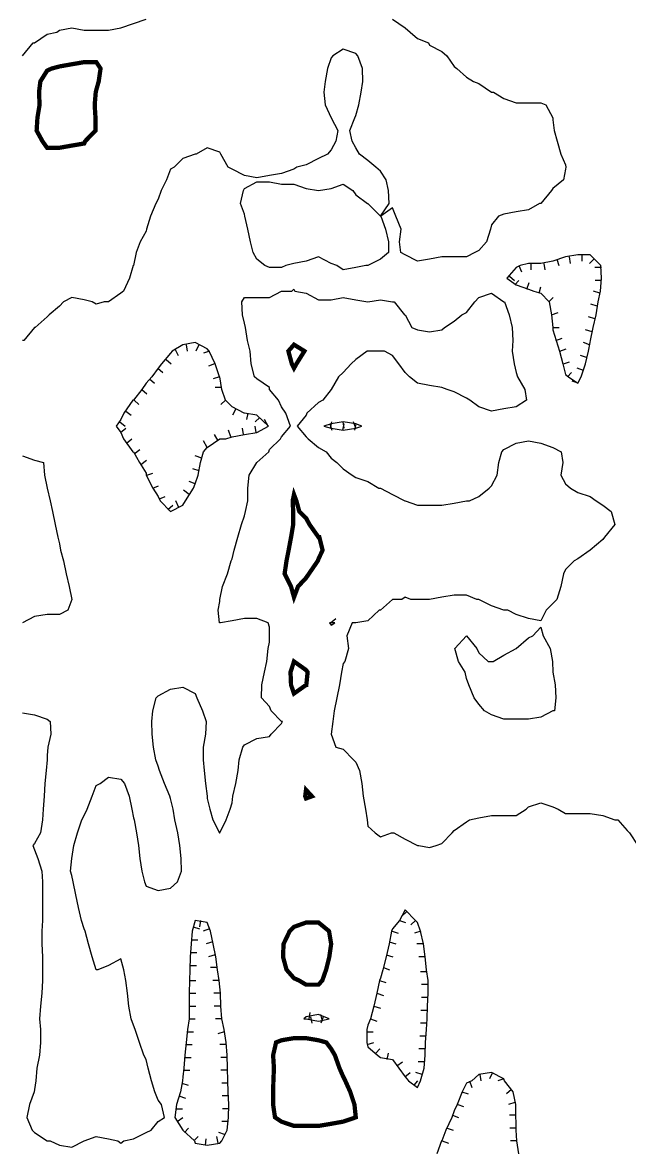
# Model space of a CAD drawing. Extents: x 628896 to 629898, y 4519176 to 4520140.
# Drawn here: x 629404.5 to 629546.3, y 4519393 to 4519656.2 of the extents above; entities that cross this region are included whole.
import ezdxf

# ---------------------------------------------------------------- set-up
doc = ezdxf.new("R2010")
doc.units = 0

msp = doc.modelspace()

# ---------------------------------------------------------------- linework, layer by layer
at = {"layer": 'GSLAYER', "linetype": 'CONTINUOUS', "flags": 128}
for points in [[(629404.5, 4519648.5), (629407, 4519651.5), (629407.3125, 4519651.5), (629410.25, 4519653.5), (629412.5, 4519654), (629413.1875, 4519654.5), (629416, 4519655), (629418.9375, 4519654.5), (629421.75, 4519654.5), (629424.625, 4519654.5), (629427.5, 4519655), (629430.4375, 4519656), (629433.375, 4519657)], [(629490.9375, 4519657), (629493.875, 4519655), (629495.0625, 4519654), (629496.8125, 4519652.5), (629499.375, 4519651.5), (629499.625, 4519651), (629502.5, 4519649.5), (629503.625, 4519648.5), (629505.375, 4519646), (629506, 4519645.5), (629508.25, 4519643.5), (629509.875, 4519642.5), (629511.125, 4519642), (629514.0625, 4519640), (629514.5625, 4519640), (629516.9375, 4519638.5), (629519.8125, 4519637.5), (629522.6875, 4519637.5), (629525.625, 4519637.5), (629526.75, 4519637), (629528.4375, 4519634), (629528.4375, 4519633.5), (629528.6875, 4519631), (629529.4375, 4519628.5), (629530.25, 4519625.5), (629531.375, 4519623), (629531.4375, 4519622.5), (629531.375, 4519622), (629530.875, 4519619.5), (629528.4375, 4519617.5), (629528.0625, 4519617), (629525.625, 4519614), (629525.3125, 4519614), (629522.6875, 4519612.5), (629519.8125, 4519612), (629516.9375, 4519611.5), (629515.75, 4519611), (629514.0625, 4519609), (629513.875, 4519608), (629512.9375, 4519605), (629511.125, 4519603), (629510.1875, 4519602.5), (629508.25, 4519601.5), (629505.375, 4519601.5), (629502.5, 4519601.5), (629499.625, 4519601), (629496.8125, 4519600.5), (629493.875, 4519602), (629492.875, 4519602.5), (629492.625, 4519605), (629493, 4519608), (629491.75, 4519611), (629490.9375, 4519613), (629488.25, 4519611), (629489.3125, 4519608), (629490, 4519605), (629490, 4519602.5), (629488.125, 4519601), (629485.1875, 4519599.5), (629484.6875, 4519599.5), (629482.375, 4519599), (629479.4375, 4519598.5), (629477.9375, 4519599.5), (629476.625, 4519600), (629473.6875, 4519601.5), (629470.75, 4519600.5), (629467.9375, 4519600), (629466.0625, 4519599.5), (629465, 4519599), (629462.1875, 4519599), (629461.125, 4519599.5), (629459.25, 4519601), (629458.375, 4519602.5), (629457.75, 4519605), (629457.1875, 4519608), (629456.4375, 4519611), (629456.375, 4519611.5), (629455.4375, 4519614), (629456.125, 4519617), (629456.375, 4519617.5), (629459.25, 4519619), (629462.1875, 4519619), (629465, 4519618.5), (629467.9375, 4519618.5), (629470.75, 4519617.5), (629473.6875, 4519617), (629476.625, 4519617.5), (629479.4375, 4519618.5), (629481.6875, 4519617), (629482.375, 4519616), (629485.125, 4519614), (629485.1875, 4519614), (629488.125, 4519611), (629490.1875, 4519614), (629490, 4519617), (629489.5, 4519619.5), (629488.125, 4519621.5), (629487.0625, 4519622.5), (629485.1875, 4519624), (629483.25, 4519625.5), (629482.375, 4519627), (629481.5625, 4519628.5), (629481, 4519631), (629482.1875, 4519634), (629482.375, 4519634.5), (629483.125, 4519637), (629483.625, 4519640), (629484, 4519642.5), (629483.9375, 4519645.5), (629482.875, 4519648.5), (629482.375, 4519649), (629479.4375, 4519650), (629477, 4519648.5), (629476.625, 4519648), (629475.75, 4519645.5), (629475.25, 4519642.5), (629474.9375, 4519640), (629475.25, 4519637), (629476.625, 4519634), (629476.625, 4519634), (629478.1875, 4519631), (629477.6875, 4519628.5), (629476.625, 4519626.5), (629475.75, 4519625.5), (629473.6875, 4519624.5), (629470.75, 4519623), (629468.625, 4519622.5), (629467.9375, 4519622), (629465, 4519621), (629462.1875, 4519620.5), (629459.25, 4519620), (629456.375, 4519620.5), (629453.5, 4519622), (629452.5625, 4519622.5), (629450.8125, 4519625.5), (629450.625, 4519626), (629447.6875, 4519627), (629445.0625, 4519625.5), (629444.8125, 4519625.5), (629441.9375, 4519624.5), (629439.9375, 4519622.5), (629439.0625, 4519622), (629438.1875, 4519619.5), (629436.875, 4519617), (629436.1875, 4519615), (629435.625, 4519614), (629434.4375, 4519611), (629433.5, 4519608), (629433.375, 4519607.5), (629432, 4519605), (629431.0625, 4519602.5), (629430.4375, 4519599.5), (629430.375, 4519599.5), (629429.5, 4519596.5), (629428.125, 4519593.5), (629427.5, 4519593), (629424.625, 4519591), (629423.625, 4519591), (629421.75, 4519590.5), (629420.8125, 4519591), (629418.9375, 4519591.5), (629416, 4519592), (629414.0625, 4519591), (629413.1875, 4519590), (629410.75, 4519588), (629410.25, 4519587.5), (629407.5, 4519585), (629407.3125, 4519585), (629404.8125, 4519582), (629404.5, 4519582)], [(629535, 4519573.5), (629536.0625, 4519576.5), (629536.75, 4519579.5), (629537.125, 4519581.5), (629537.1875, 4519582), (629537.8125, 4519585), (629538.5, 4519588), (629539, 4519591), (629539.5625, 4519593.5), (629539.8125, 4519596.5), (629539.625, 4519599.5), (629537.125, 4519602), (629534.25, 4519602), (629531.375, 4519601.5), (629528.4375, 4519600.5), (629525.625, 4519600), (629522.6875, 4519600), (629520.8125, 4519599.5), (629519.8125, 4519599), (629517.6875, 4519596.5), (629519.8125, 4519595), (629522.6875, 4519594), (629523.9375, 4519593.5), (629525.625, 4519593), (629527.5625, 4519591), (629528.0625, 4519588), (629528.4375, 4519585), (629528.4375, 4519584.5), (629529.1875, 4519582), (629530, 4519579.5), (629530.75, 4519576.5), (629531.375, 4519574), (629532.0625, 4519573.5), (629534.25, 4519572), (629535, 4519573.5)], [(629523.25, 4519600), (629523.25, 4519598.5)], [(629526.3125, 4519600), (629526.5625, 4519598.5)], [(629529.3125, 4519601), (629529.8125, 4519599.5)], [(629532.25, 4519601.5), (629532.4375, 4519600)], [(629535.1875, 4519602), (629535.1875, 4519600.5)], [(629538, 4519601), (629536.9375, 4519600)], [(629520.4375, 4519599.5), (629521.125, 4519598)], [(629539.75, 4519599), (629538.1875, 4519599)], [(629518.25, 4519597), (629519.4375, 4519596)], [(629519.5625, 4519595), (629520.4375, 4519596)], [(629522.3125, 4519594), (629522.875, 4519595.5)], [(629525.1875, 4519593), (629525.625, 4519594.5)], [(629539.75, 4519596), (629538.3125, 4519596)], [(629418.9375, 4519395), (629421.75, 4519396), (629424.625, 4519395.5), (629426.75, 4519395), (629427.5, 4519394.5), (629428.1875, 4519395), (629430.4375, 4519395.5), (629433.375, 4519397), (629434.5625, 4519397.5), (629436.1875, 4519399.5), (629437.6875, 4519400.5), (629437, 4519403.5), (629436.1875, 4519404.5), (629435.4375, 4519406.5), (629434.625, 4519409), (629433.875, 4519412), (629433.375, 4519414), (629432.875, 4519415), (629431.875, 4519418), (629430.8125, 4519421), (629430.4375, 4519422), (629429.875, 4519423.5), (629429.375, 4519426.5), (629429.0625, 4519429.5), (629428.6875, 4519432.5), (629428.1875, 4519435), (629427.5, 4519437.5), (629424.625, 4519436), (629422.125, 4519435), (629421.75, 4519435), (629421.6875, 4519435), (629420.8125, 4519438), (629419.9375, 4519441), (629419.125, 4519444), (629418.9375, 4519444.5), (629418.3125, 4519446.5), (629417.625, 4519449.5), (629417, 4519452.5), (629416.3125, 4519455.5), (629416, 4519457), (629415.6875, 4519458), (629416, 4519461), (629416.5, 4519464), (629417.375, 4519467), (629418.375, 4519470), (629418.9375, 4519471), (629419.625, 4519472.5), (629420.75, 4519475.5), (629421.75, 4519478), (629422.625, 4519478.5), (629424.625, 4519480), (629427.5, 4519479.5), (629428.3125, 4519478.5), (629429.4375, 4519475.5), (629430.0625, 4519472.5), (629430.4375, 4519470.5), (629430.5625, 4519470), (629431.125, 4519467), (629431.625, 4519464), (629431.9375, 4519461), (629432.375, 4519458), (629433, 4519455.5), (629433.375, 4519454.5), (629436.1875, 4519453.5), (629439.0625, 4519454), (629440.6875, 4519455.5), (629441.6875, 4519458), (629441.5625, 4519461), (629441.25, 4519464), (629440.8125, 4519467), (629440.125, 4519470), (629439.6875, 4519472.5), (629439.0625, 4519475), (629438.9375, 4519475.5), (629437.6875, 4519478.5), (629436.5, 4519481.5), (629436.1875, 4519482.5), (629435.625, 4519484), (629435.125, 4519487), (629434.8125, 4519490), (629434.75, 4519493), (629434.9375, 4519495.5), (629435.75, 4519498.5), (629436.1875, 4519499), (629439.0625, 4519500.5), (629441.9375, 4519501), (629444.8125, 4519499.5), (629445.25, 4519498.5), (629446.5625, 4519495.5), (629447.4375, 4519493), (629447.25, 4519490), (629446.75, 4519487), (629446.75, 4519484), (629446.9375, 4519481.5), (629447.25, 4519478.5), (629447.625, 4519475.5), (629447.6875, 4519475), (629448.3125, 4519472.5), (629449, 4519470), (629450.5625, 4519467), (629450.625, 4519467), (629452.125, 4519470), (629453, 4519472.5), (629453.5, 4519474), (629453.6875, 4519475.5), (629454.375, 4519478.5), (629454.875, 4519481.5), (629455.125, 4519484), (629456, 4519487), (629456.375, 4519487.5), (629459.25, 4519489), (629462.1875, 4519489.5), (629462.625, 4519490), (629465, 4519492.5), (629465.25, 4519493), (629465, 4519493), (629462.625, 4519495.5), (629462.1875, 4519496.5), (629460.3125, 4519498.5), (629460.4375, 4519501.5), (629461.0625, 4519504.5), (629461.5625, 4519507), (629461.9375, 4519510), (629462.1875, 4519511.5), (629462.25, 4519513), (629462.1875, 4519515), (629461.9375, 4519516), (629459.25, 4519517), (629456.375, 4519517), (629453.5, 4519516.5), (629450.75, 4519516), (629450.625, 4519516), (629450.5625, 4519516), (629450.1875, 4519519), (629450.625, 4519521), (629450.625, 4519521.5), (629451.25, 4519524.5), (629452.375, 4519527.5), (629453.25, 4519530.5), (629453.5, 4519531), (629454, 4519533), (629454.8125, 4519536), (629455.6875, 4519539), (629456.375, 4519541), (629456.625, 4519542), (629457.1875, 4519544.5), (629457.1875, 4519547.5), (629457.5, 4519550.5), (629459.25, 4519553.5), (629459.25, 4519553.5), (629462.0625, 4519556), (629462.1875, 4519556.5), (629464.8125, 4519559), (629465, 4519559.5), (629467.125, 4519562), (629466, 4519565), (629465, 4519566.5), (629464.3125, 4519568), (629462.25, 4519570.5), (629462.1875, 4519571), (629459.25, 4519573), (629458.75, 4519573.5), (629457.9375, 4519576.5), (629457.6875, 4519579.5), (629457.0625, 4519582), (629456.625, 4519585), (629456.375, 4519586), (629455.9375, 4519588), (629455.75, 4519591), (629456.375, 4519592), (629459.25, 4519592), (629462.1875, 4519592), (629465, 4519593.5), (629467.4375, 4519593.5), (629467.9375, 4519594), (629468.125, 4519593.5), (629470.75, 4519593), (629473.6875, 4519591.5), (629476.625, 4519591.5), (629479.4375, 4519592), (629482.375, 4519591.5), (629485.1875, 4519591), (629488.125, 4519591.5), (629490.9375, 4519591), (629491.375, 4519591), (629493.75, 4519588), (629493.875, 4519588), (629495.4375, 4519585), (629496.8125, 4519584.5), (629499.625, 4519584), (629502.5, 4519584.5), (629503.0625, 4519585), (629505.375, 4519586.5), (629507.1875, 4519588), (629508.25, 4519588.5), (629510.1875, 4519591), (629511.125, 4519592), (629514.0625, 4519593), (629516.9375, 4519591), (629517.125, 4519591), (629518.1875, 4519588), (629518.875, 4519585), (629519.0625, 4519582), (629518.9375, 4519579.5), (629519.375, 4519576.5), (629519.8125, 4519574.5), (629520.125, 4519573.5), (629521.875, 4519570.5), (629522.25, 4519568), (629519.8125, 4519566.5), (629516.9375, 4519566), (629514.0625, 4519565.5), (629511.125, 4519566.5), (629509, 4519568), (629508.25, 4519568.5), (629505.375, 4519570), (629503.75, 4519570.5), (629502.5, 4519571), (629499.625, 4519571.5), (629496.8125, 4519572), (629494.9375, 4519573.5), (629493.875, 4519574.5), (629492.4375, 4519576.5), (629490.9375, 4519578.5), (629489.0625, 4519579.5), (629488.125, 4519579.5), (629485.1875, 4519579.5), (629485, 4519579.5), (629482.375, 4519577.5), (629481.3125, 4519576.5), (629479.4375, 4519574.5), (629478.375, 4519573.5), (629476.625, 4519570.5), (629474.6875, 4519568), (629473.6875, 4519567.5), (629470.9375, 4519565), (629470.75, 4519564.5), (629468.6875, 4519562), (629470.75, 4519559.5), (629471.25, 4519559), (629473.6875, 4519557), (629475.4375, 4519556), (629476.625, 4519554.5), (629477.9375, 4519553.5), (629479.4375, 4519552), (629481.5, 4519550.5), (629482.375, 4519550), (629485.1875, 4519549), (629487.75, 4519547.5), (629488.125, 4519547.5), (629490.9375, 4519546), (629493.8125, 4519544.5), (629493.875, 4519544.5), (629496.8125, 4519543.5), (629499.625, 4519543.5), (629502.5, 4519543.5), (629505.375, 4519544), (629508.25, 4519544.5), (629508.9375, 4519544.5), (629511.125, 4519545.5), (629513.5, 4519547.5), (629514.0625, 4519548), (629515.375, 4519550.5), (629515.8125, 4519553.5), (629516.5, 4519556), (629516.9375, 4519556.5), (629519.8125, 4519558), (629522.6875, 4519558.5), (629525.625, 4519558), (629528.4375, 4519557), (629530.375, 4519556), (629530.75, 4519553.5), (629530.25, 4519550.5), (629531.375, 4519548.5), (629532.5625, 4519547.5), (629534.25, 4519546.5), (629537.125, 4519545.5), (629538.5, 4519544.5), (629540.0625, 4519543.5), (629542, 4519542), (629542.875, 4519539), (629542.9375, 4519539), (629542.875, 4519539), (629540.5, 4519536), (629540.0625, 4519535.5), (629537.125, 4519533), (629537.125, 4519533), (629534.25, 4519531), (629533.375, 4519530.5), (629531.375, 4519528.5), (629530.875, 4519527.5), (629530.25, 4519524.5), (629529.3125, 4519521.5), (629528.4375, 4519520.5), (629526.875, 4519519), (629525.625, 4519516.5), (629522.6875, 4519517), (629519.8125, 4519518), (629517.875, 4519519), (629516.9375, 4519519), (629514.0625, 4519520), (629511.125, 4519521.5), (629510.6875, 4519521.5), (629508.25, 4519522.5), (629505.375, 4519522.5), (629502.5, 4519522), (629499.625, 4519521.5), (629499.0625, 4519521.5), (629496.8125, 4519521.5), (629495.25, 4519521.5), (629493.875, 4519522), (629493.125, 4519521.5), (629490.9375, 4519521.5), (629488.125, 4519519), (629487.8125, 4519519), (629485.1875, 4519516.5), (629482.375, 4519516), (629481.5625, 4519516), (629480.3125, 4519513), (629480.6875, 4519510), (629479.8125, 4519507), (629479.4375, 4519506.5), (629479.0625, 4519504.5), (629478.5625, 4519501.5), (629477.9375, 4519498.5), (629477.3125, 4519495.5), (629477, 4519493), (629476.625, 4519490), (629477.75, 4519487), (629479.4375, 4519486.5), (629481.875, 4519484), (629482.375, 4519483.5), (629483.25, 4519481.5), (629483.75, 4519478.5), (629484.125, 4519475.5), (629484.625, 4519472.5), (629485.0625, 4519470), (629485.1875, 4519468.5), (629486.875, 4519467), (629488.125, 4519466), (629490.6875, 4519467), (629490.9375, 4519467), (629491.25, 4519467), (629493.875, 4519465.5), (629496.8125, 4519464), (629497.125, 4519464), (629499.625, 4519463.5), (629501.125, 4519464), (629502.5, 4519464.5), (629504.875, 4519467), (629505.375, 4519467.5), (629508.25, 4519469.5), (629508.9375, 4519470), (629511.125, 4519470.5), (629514.0625, 4519471), (629516.9375, 4519471), (629519.8125, 4519471), (629522.1875, 4519472.5), (629522.6875, 4519473), (629525.625, 4519474), (629528.4375, 4519473), (629529.625, 4519472.5), (629531.375, 4519471.5), (629534.25, 4519471.5), (629537.125, 4519471.5), (629540.0625, 4519471), (629542.875, 4519470), (629543.5625, 4519470), (629545.8125, 4519467.5), (629546.3125, 4519467), (629548.25, 4519464)], [(629527.4375, 4519591), (629528.5, 4519592)], [(629539.375, 4519593), (629537.875, 4519593.5)], [(629538.75, 4519590), (629537.3125, 4519590.5)], [(629528.0625, 4519588), (629529.625, 4519588.5)], [(629538.1875, 4519587), (629536.75, 4519587.5)], [(629528.4375, 4519585), (629529.875, 4519585)], [(629537.625, 4519584), (629536.0625, 4519584.5)], [(629442.625, 4519544.5), (629444.5, 4519547.5), (629444.8125, 4519548.5), (629445.5625, 4519550.5), (629446.125, 4519553.5), (629446.8125, 4519556), (629447.6875, 4519557), (629450.625, 4519559), (629452, 4519559), (629453.5, 4519559.5), (629456.375, 4519560), (629459.25, 4519560.5), (629462, 4519562), (629459.25, 4519564.5), (629456.375, 4519565), (629456.3125, 4519565), (629453.5, 4519566.5), (629451.9375, 4519568), (629451.0625, 4519570.5), (629450.625, 4519573.5), (629450.5625, 4519573.5), (629449.5, 4519576.5), (629448.125, 4519579.5), (629447.6875, 4519580), (629444.8125, 4519581.5), (629441.9375, 4519581), (629439.5, 4519579.5), (629439.0625, 4519579), (629437, 4519576.5), (629436.1875, 4519575.5), (629434.75, 4519573.5), (629433.375, 4519572), (629432.375, 4519570.5), (629430.4375, 4519568), (629430.25, 4519568), (629428.1875, 4519565), (629427.5, 4519563.5), (629426.375, 4519562), (629427.5, 4519560.5), (629428.125, 4519559), (629430.25, 4519556), (629430.4375, 4519556), (629431.875, 4519553.5), (629433.375, 4519551), (629433.4375, 4519550.5), (629434.9375, 4519547.5), (629436.1875, 4519545.5), (629436.6875, 4519544.5), (629439.0625, 4519542), (629441.9375, 4519543.5), (629442.625, 4519544.5)], [(629529.125, 4519582), (629530.5625, 4519582.5)], [(629537, 4519581), (629535.5625, 4519581.5)], [(629440.125, 4519580), (629440.875, 4519578.5)], [(629442.75, 4519581), (629443, 4519579.5)], [(629445.6875, 4519581), (629445, 4519579.5)], [(629448.1875, 4519579.5), (629446.8125, 4519579)], [(629530.0625, 4519579.5), (629531.5625, 4519580)], [(629438.0625, 4519577.5), (629439.25, 4519576.5)], [(629449.375, 4519576.5), (629448, 4519576)], [(629530.875, 4519576.5), (629532.3125, 4519577)], [(629536.3125, 4519578), (629534.875, 4519578.5)], [(629436.125, 4519575.5), (629437.3125, 4519574.5)], [(629450.5625, 4519573.5), (629449.0625, 4519573)], [(629531.875, 4519573.5), (629532.75, 4519574.5)], [(629535.5625, 4519575), (629534.0625, 4519575.5)], [(629434.1875, 4519573), (629435.3125, 4519572)], [(629451.0625, 4519571), (629449.5, 4519571)], [(629534.3125, 4519572), (629532.9375, 4519572.5)], [(629432.375, 4519570.5), (629433.5625, 4519569.5)], [(629430.5625, 4519568), (629431.6875, 4519567)], [(629451.9375, 4519568), (629450.875, 4519567)], [(629454.375, 4519566), (629453.5625, 4519564.5)], [(629427.25, 4519563), (629428.5, 4519562)], [(629428.6875, 4519565.5), (629429.9375, 4519564.5)], [(629457.1875, 4519565), (629456.875, 4519563.5)], [(629459.9375, 4519564), (629458.875, 4519563)], [(629461.875, 4519562), (629461.0625, 4519563.5)], [(629483.75, 4519562), (629482.375, 4519562.5), (629479.4375, 4519563), (629476.625, 4519562.5), (629474.875, 4519562), (629476.625, 4519561.5), (629479.4375, 4519561), (629482.375, 4519561.5), (629483.75, 4519562)], [(629476.4375, 4519561.5), (629476.8125, 4519563)], [(629479.3125, 4519563), (629479.5625, 4519561.5)], [(629482.375, 4519561.5), (629481.875, 4519563)], [(629427.4375, 4519560.5), (629428.625, 4519561.5)], [(629453.1875, 4519559.5), (629452.625, 4519561)], [(629456.125, 4519560), (629455.9375, 4519561.5)], [(629459.125, 4519560.5), (629458.875, 4519562)], [(629476.3125, 4519562.5), (629476.8125, 4519561)], [(629479.375, 4519561), (629479.625, 4519562.5)], [(629482.375, 4519562.5), (629482.0625, 4519561)], [(629428.8125, 4519558), (629430.0625, 4519559)], [(629447.6875, 4519557), (629446.8125, 4519558.5)], [(629450.25, 4519558.5), (629449.375, 4519560)], [(629404.5, 4519555), (629407.3125, 4519554), (629409.4375, 4519553.5), (629409.6875, 4519550.5), (629410.25, 4519547.5), (629410.25, 4519547.5), (629410.9375, 4519544.5), (629411.5, 4519542), (629412.125, 4519539), (629412.75, 4519536), (629413.1875, 4519534.5), (629413.375, 4519533), (629414.125, 4519530.5), (629414.75, 4519527.5), (629415.4375, 4519524.5), (629416, 4519521.5), (629415.125, 4519519), (629413.1875, 4519518), (629410.25, 4519518), (629407.3125, 4519517.5), (629404.5, 4519516)], [(629430.625, 4519555.5), (629431.9375, 4519556.5)], [(629446.375, 4519554.5), (629444.875, 4519555)], [(629432.1875, 4519553), (629433.5, 4519554)], [(629433.5625, 4519550.5), (629434.9375, 4519551)], [(629445.75, 4519551.5), (629444.3125, 4519552)], [(629434.9375, 4519547.5), (629436.3125, 4519548)], [(629444.8125, 4519548.5), (629443.4375, 4519549)], [(629436.5, 4519545), (629437.875, 4519545.5)], [(629441, 4519543), (629440.3125, 4519544.5)], [(629443.4375, 4519546), (629442.125, 4519547)], [(629438.4375, 4519542.5), (629439.625, 4519543.5)], [(629477.5, 4519516), (629476.625, 4519516), (629476.25, 4519516), (629476.625, 4519515.5), (629477.5, 4519516)], [(629476.4375, 4519516), (629477.6875, 4519517)], [(629512.4375, 4519495.5), (629511.125, 4519497), (629510, 4519498.5), (629508.75, 4519501.5), (629508.25, 4519503), (629507.9375, 4519504.5), (629506.375, 4519507), (629505.5, 4519510), (629508.25, 4519513), (629510.6875, 4519510), (629511.125, 4519509), (629513.3125, 4519507), (629514.0625, 4519507), (629514.5, 4519507), (629516.9375, 4519508.5), (629519.8125, 4519510), (629519.875, 4519510), (629522.6875, 4519512.5), (629523.75, 4519513), (629525.625, 4519515), (629526.1875, 4519513), (629527.8125, 4519510), (629528.3125, 4519507), (629528.4375, 4519504.5), (629528.9375, 4519501.5), (629529.125, 4519498.5), (629528.8125, 4519495.5), (629528.4375, 4519495.5), (629525.625, 4519494), (629522.6875, 4519493.5), (629519.8125, 4519493.5), (629516.9375, 4519493.5), (629514.0625, 4519494.5), (629512.4375, 4519495.5)], [(629404.5, 4519495), (629407.3125, 4519494.5), (629410.25, 4519493.5), (629411, 4519493), (629411.125, 4519490), (629410.4375, 4519487), (629410.25, 4519485), (629410.25, 4519484), (629410.0625, 4519481.5), (629409.75, 4519478.5), (629409.5625, 4519475.5), (629409.375, 4519472.5), (629409.1875, 4519470), (629408.6875, 4519467), (629407.3125, 4519464.5), (629406.9375, 4519464), (629407.3125, 4519463), (629408.125, 4519461), (629409.0625, 4519458), (629409.1875, 4519455.5), (629409.1875, 4519452.5), (629409.1875, 4519449.5), (629409.1875, 4519446.5), (629409.0625, 4519444), (629409.0625, 4519441), (629409.1875, 4519438), (629409.1875, 4519435), (629409.1875, 4519432.5), (629409.0625, 4519429.5), (629408.75, 4519426.5), (629408.5, 4519423.5), (629408.6875, 4519421), (629408.75, 4519418), (629408.5, 4519415), (629407.875, 4519412), (629407.625, 4519409), (629407.3125, 4519407), (629407.25, 4519406.5), (629406.125, 4519403.5), (629405.5625, 4519400.5), (629406.75, 4519397.5), (629407.3125, 4519397), (629410.25, 4519395), (629410.9375, 4519395), (629413.1875, 4519394), (629416, 4519393.5), (629418.9375, 4519395), (629418.9375, 4519395)], [(629497.5, 4519409), (629498.375, 4519412), (629498.5625, 4519415), (629498.6875, 4519418), (629498.875, 4519421), (629499.0625, 4519423.5), (629499.125, 4519426.5), (629499.3125, 4519429.5), (629499.25, 4519432.5), (629498.875, 4519435), (629498.5625, 4519438), (629498.1875, 4519441), (629497.5, 4519444), (629496.8125, 4519446), (629496.3125, 4519446.5), (629493.875, 4519449), (629492.625, 4519446.5), (629490.9375, 4519444.5), (629490.75, 4519444), (629490.1875, 4519441), (629489.5, 4519438), (629488.6875, 4519435), (629488.125, 4519433), (629487.9375, 4519432.5), (629487.3125, 4519429.5), (629486.5625, 4519426.5), (629485.8125, 4519423.5), (629485.1875, 4519422), (629484.9375, 4519421), (629484.9375, 4519418), (629485.1875, 4519417), (629487.4375, 4519415), (629488.125, 4519414.5), (629490.9375, 4519414), (629492.4375, 4519412), (629493.875, 4519410), (629494.6875, 4519409), (629496.8125, 4519407.5), (629497.5, 4519409)], [(629494.1875, 4519448.5), (629493.125, 4519447.5)], [(629451.0625, 4519395), (629452.3125, 4519397.5), (629452.625, 4519400.5), (629452.6875, 4519403.5), (629452.5625, 4519406.5), (629452.5, 4519409), (629452.375, 4519412), (629452.3125, 4519415), (629452.125, 4519418), (629451.625, 4519421), (629451.0625, 4519423.5), (629450.8125, 4519426.5), (629450.75, 4519429.5), (629450.625, 4519431), (629450.4375, 4519432.5), (629450.0625, 4519435), (629449.6875, 4519438), (629449.0625, 4519441), (629448.4375, 4519444), (629447.6875, 4519446), (629444.8125, 4519446.5), (629444.1875, 4519444), (629443.9375, 4519441), (629443.6875, 4519438), (629443.625, 4519435), (629443.5, 4519432.5), (629443.4375, 4519429.5), (629443.4375, 4519426.5), (629443.4375, 4519423.5), (629443.0625, 4519421), (629442.75, 4519418), (629442.4375, 4519415), (629442.1875, 4519412), (629441.9375, 4519410), (629441.875, 4519409), (629441.4375, 4519406.5), (629440.5, 4519403.5), (629440.125, 4519400.5), (629441.9375, 4519397.5), (629444.6875, 4519395), (629444.8125, 4519394.5), (629447.6875, 4519394), (629450.625, 4519394.5), (629451.0625, 4519395)], [(629444.375, 4519445), (629445.875, 4519444.5)], [(629446.125, 4519446.5), (629445.875, 4519445)], [(629448.1875, 4519444.5), (629446.75, 4519444)], [(629492.625, 4519446.5), (629494, 4519446)], [(629496.3125, 4519446.5), (629495.25, 4519445.5)], [(629443.9375, 4519442), (629445.5, 4519442)], [(629490.875, 4519444), (629492.25, 4519443.5)], [(629497.5625, 4519444), (629496.0625, 4519443.5)], [(629449, 4519441.5), (629447.4375, 4519441)], [(629490.1875, 4519441.5), (629491.75, 4519441)], [(629498.1875, 4519441), (629496.625, 4519441)], [(629443.75, 4519439), (629445.25, 4519439)], [(629449.5, 4519438.5), (629448, 4519438)], [(629489.5, 4519438.5), (629491.0625, 4519438)], [(629498.5625, 4519438), (629497.125, 4519438)], [(629443.625, 4519436), (629445.1875, 4519436)], [(629449.9375, 4519435.5), (629448.4375, 4519435.5)], [(629488.8125, 4519435.5), (629490.25, 4519435)], [(629498.9375, 4519434.5), (629497.5, 4519434.5)], [(629443.5, 4519432.5), (629445, 4519432.5)], [(629450.4375, 4519432.5), (629449, 4519432.5)], [(629487.9375, 4519432.5), (629489.375, 4519432)], [(629499.25, 4519431.5), (629497.75, 4519431.5)], [(629443.4375, 4519429.5), (629445, 4519429.5)], [(629450.75, 4519429.5), (629449.1875, 4519429.5)], [(629487.3125, 4519429.5), (629488.8125, 4519429)], [(629443.4375, 4519426.5), (629445, 4519426.5)], [(629450.8125, 4519426.5), (629449.3125, 4519426.5)], [(629486.5625, 4519426.5), (629488.125, 4519426)], [(629499.25, 4519428.5), (629497.75, 4519428.5)], [(629443.4375, 4519423.5), (629444.875, 4519423.5)], [(629451.0625, 4519423.5), (629449.5625, 4519423.5)], [(629476.1875, 4519423.5), (629473.6875, 4519424.5), (629470.75, 4519424), (629470.25, 4519423.5), (629470.75, 4519423.5), (629473.6875, 4519423), (629476.1875, 4519423.5)], [(629471.5, 4519423.5), (629471.75, 4519425)], [(629471.8125, 4519424), (629472.125, 4519422.5)], [(629474.5625, 4519423), (629474.1875, 4519424.5)], [(629474.75, 4519424), (629474.1875, 4519422.5)], [(629485.8125, 4519423.5), (629487.3125, 4519423)], [(629499.0625, 4519425.5), (629497.5625, 4519425.5)], [(629498.9375, 4519422.5), (629497.5, 4519422.5)], [(629443, 4519420.5), (629444.5, 4519420.5)], [(629451.625, 4519420.5), (629450.125, 4519420)], [(629484.9375, 4519420.5), (629486.4375, 4519420.5)], [(629498.75, 4519419.5), (629497.3125, 4519419.5)], [(629442.75, 4519417.5), (629444.1875, 4519417.5)], [(629452.125, 4519417.5), (629450.625, 4519417.5)], [(629485.0625, 4519417.5), (629486.5625, 4519418)], [(629487.0625, 4519415.5), (629488, 4519416.5)], [(629489.6875, 4519414), (629490, 4519415.5)], [(629498.6875, 4519416.5), (629497.125, 4519416.5)], [(629442.375, 4519414.5), (629443.9375, 4519414.5)], [(629452.3125, 4519414.5), (629450.8125, 4519414.5)], [(629492, 4519412.5), (629493.3125, 4519413.5)], [(629498.4375, 4519413.5), (629496.9375, 4519413.5)], [(629442.125, 4519411.5), (629443.625, 4519411.5)], [(629452.375, 4519411.5), (629450.875, 4519411.5)], [(629493.8125, 4519410), (629495.0625, 4519411)], [(629497.875, 4519410.5), (629496.4375, 4519411)], [(629520.4375, 4519392), (629520, 4519395), (629519.875, 4519397.5), (629519.8125, 4519399.5), (629519.75, 4519400.5), (629519.75, 4519403.5), (629519.125, 4519406.5), (629517.125, 4519409), (629516.9375, 4519409.5), (629514.0625, 4519411), (629511.125, 4519410.5), (629509.5, 4519409), (629508.25, 4519408.5), (629507.25, 4519406.5), (629506.0625, 4519403.5), (629505.375, 4519402), (629504.8125, 4519400.5), (629503.4375, 4519397.5), (629502.5, 4519395), (629502.375, 4519395), (629501.3125, 4519392)], [(629511.375, 4519410.5), (629511.625, 4519409)], [(629514.3125, 4519411), (629513.625, 4519409.5)], [(629441.75, 4519408.5), (629443.25, 4519408)], [(629452.5, 4519408.5), (629451.0625, 4519408.5)], [(629496, 4519408), (629496.875, 4519409)], [(629508.9375, 4519409), (629509.5, 4519407.5)], [(629517, 4519409.5), (629515.5625, 4519409)], [(629441.0625, 4519405.5), (629442.5625, 4519405)], [(629452.625, 4519405.5), (629451.125, 4519405.5)], [(629507.1875, 4519406.5), (629508.625, 4519406)], [(629518.75, 4519407), (629517.5625, 4519406)], [(629440.3125, 4519402.5), (629441.875, 4519402.5)], [(629452.6875, 4519402.5), (629451.25, 4519402.5)], [(629506.1875, 4519403.5), (629507.5625, 4519403)], [(629519.5625, 4519404), (629518.0625, 4519403.5)], [(629440.625, 4519399.5), (629441.9375, 4519400.5)], [(629504.9375, 4519401), (629506.375, 4519400.5)], [(629519.75, 4519401), (629518.25, 4519401)], [(629442.375, 4519397), (629443.3125, 4519398)], [(629452.5, 4519399.5), (629451.0625, 4519399.5)], [(629503.75, 4519398), (629505.125, 4519397.5)], [(629519.875, 4519398), (629518.375, 4519398)], [(629444.5625, 4519395), (629445.5625, 4519396)], [(629447.25, 4519394), (629447.4375, 4519395.5)], [(629450.1875, 4519394.5), (629449.9375, 4519396)], [(629451.6875, 4519396.5), (629450.375, 4519397)], [(629502.5625, 4519395), (629504, 4519394.5)], [(629520, 4519395), (629518.5, 4519395)]]:
    msp.add_lwpolyline(points, dxfattribs=at)
at = {"layer": 'GSLAYER', "linetype": 'CONTINUOUS', "const_width": 1, "flags": 128}
for points in [[(629409.1875, 4519628.5), (629407.8125, 4519631), (629408, 4519634), (629408.5, 4519637), (629408.375, 4519640), (629408.6875, 4519642.5), (629410.25, 4519645), (629411.3125, 4519645.5), (629413.1875, 4519646), (629416, 4519646.5), (629418.9375, 4519647), (629421.75, 4519647), (629422.75, 4519645.5), (629422.3125, 4519642.5), (629421.75, 4519640.5), (629421.625, 4519640), (629421.375, 4519637), (629421.5625, 4519634), (629421.5625, 4519631), (629419.125, 4519628.5), (629418.9375, 4519628), (629416, 4519627.5), (629413.1875, 4519627), (629410.25, 4519627), (629409.1875, 4519628.5)], [(629467.4375, 4519576.5), (629466.625, 4519579.5), (629467.9375, 4519581), (629470.375, 4519579.5), (629468.5, 4519576.5), (629467.9375, 4519575.5), (629467.4375, 4519576.5)], [(629467.25, 4519524.5), (629465.75, 4519527.5), (629466.1875, 4519530.5), (629466.6875, 4519533), (629467.25, 4519536), (629467.75, 4519539), (629467.75, 4519542), (629467.625, 4519544.5), (629467.9375, 4519546), (629468.5, 4519544.5), (629469.1875, 4519542), (629470.75, 4519540.5), (629471.5625, 4519539), (629473.6875, 4519536), (629473.875, 4519536), (629474.625, 4519533), (629473.6875, 4519531), (629473.5, 4519530.5), (629471.4375, 4519527.5), (629470.75, 4519526.5), (629468.875, 4519524.5), (629467.9375, 4519522), (629467.25, 4519524.5)], [(629467.25, 4519501.5), (629467.125, 4519504.5), (629467.9375, 4519507), (629470.75, 4519505), (629471.125, 4519504.5), (629470.8125, 4519501.5), (629470.75, 4519501.5), (629467.9375, 4519499.5), (629467.25, 4519501.5)], [(629470.5625, 4519475.5), (629470.75, 4519477), (629472.125, 4519475.5), (629470.75, 4519475), (629470.5625, 4519475.5)], [(629469.0625, 4519432.5), (629467.9375, 4519433), (629466.1875, 4519435), (629465.375, 4519438), (629465.5, 4519441), (629466.9375, 4519444), (629467.9375, 4519445), (629470.75, 4519446), (629473.6875, 4519446), (629476.125, 4519444), (629476.625, 4519441), (629476.1875, 4519438), (629475.4375, 4519435), (629474.5625, 4519432.5), (629473.6875, 4519431.5), (629470.75, 4519431.5), (629469.0625, 4519432.5)], [(629463.5, 4519400.5), (629463.0625, 4519403.5), (629463.0625, 4519406.5), (629463.125, 4519409), (629463.25, 4519412), (629463.0625, 4519415), (629463.75, 4519418), (629465, 4519418.5), (629467.9375, 4519419), (629470.75, 4519419), (629473.6875, 4519418.5), (629475.5, 4519418), (629476.625, 4519416.5), (629477.5, 4519415), (629478.5625, 4519412), (629479.4375, 4519410), (629479.9375, 4519409), (629481.0625, 4519406.5), (629482.0625, 4519403.5), (629482.375, 4519400.5), (629479.4375, 4519399.5), (629476.625, 4519399), (629473.6875, 4519398.5), (629470.75, 4519398.5), (629467.9375, 4519398.5), (629465, 4519399.5), (629463.5, 4519400.5)]]:
    msp.add_lwpolyline(points, dxfattribs=at)

doc.saveas('drawing.dxf')
